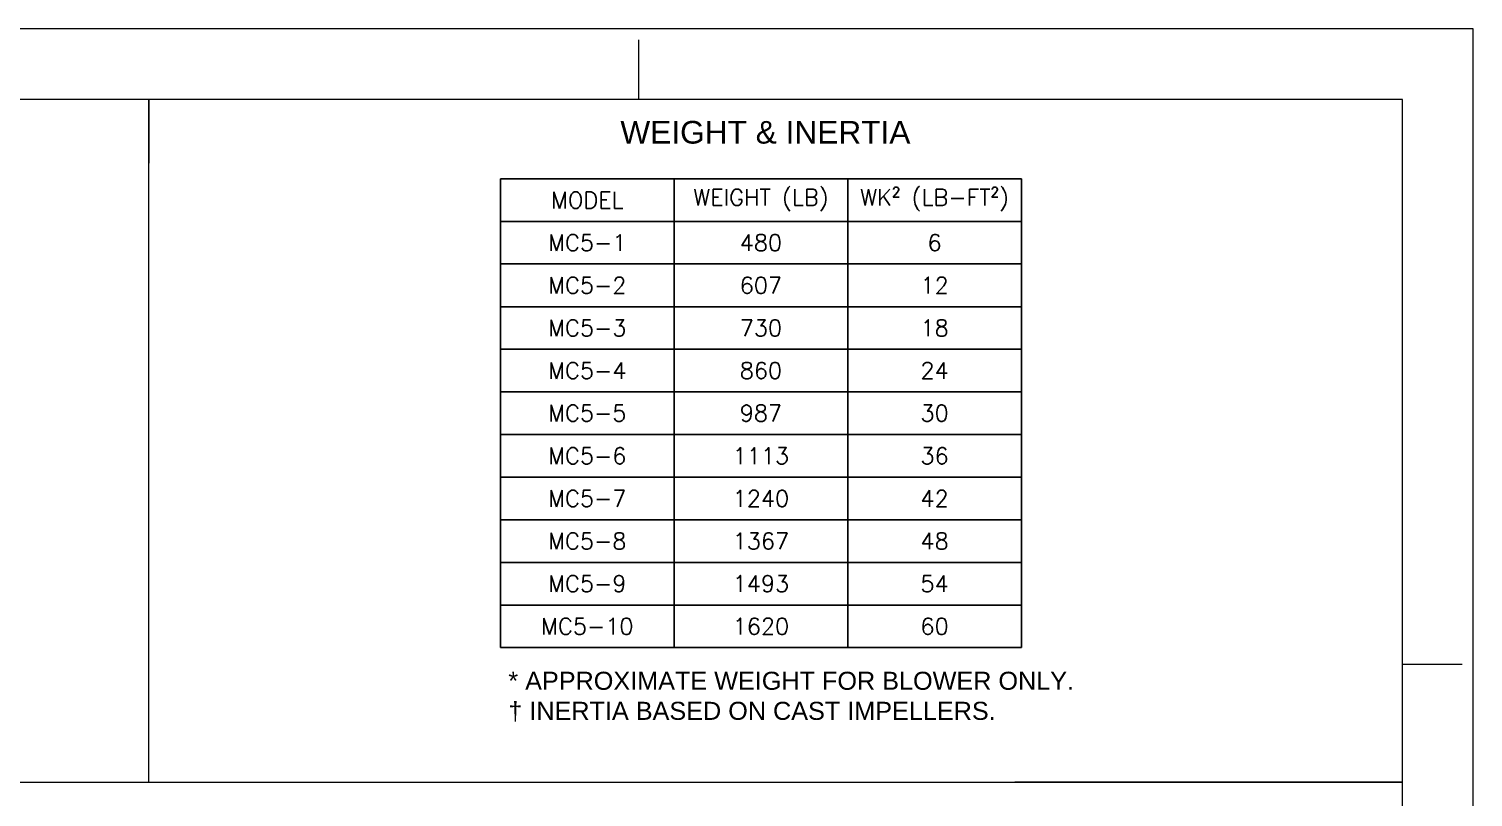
# Model space of a CAD drawing. Header units: inches. Extents: x -48 to 250, y -21 to 207.
# Drawn here: x 120.8 to 249.9, y 138 to 206.8 of the extents above; entities that cross this region are included whole.
import ezdxf
from ezdxf.enums import TextEntityAlignment as Align

# ---------------------------------------------------------------- set-up
doc = ezdxf.new("R2010")
doc.units = ezdxf.units.IN
doc.header["$MEASUREMENT"] = 0
doc.layers.add('Title Block', color=7, linetype='Continuous')
doc.layers.add('TXT', color=7, linetype='Continuous', lineweight=5)
doc.styles.add('ACANSTS', font='romans.shx', dxfattribs={"height": 1})
doc.styles.add('Roman', font='romans')
doc.styles.get("Standard").update_dxf_attribs({"font": 'arial.ttf'})

# ---------------------------------------------------------------- blocks, each defined once
blk = doc.blocks.new('*T18')
at = {"layer": 'Title Block', "color": 0, "linetype": 'ByBlock', "lineweight": -2, "transparency": 16777216}
for p, q in [((0, 0), (46.56, 0)), ((0, 0), (0, -41.93)), ((15.52, 0), (15.52, -41.93)), ((31.04, 0), (31.04, -41.93)), ((46.56, 0), (46.56, -41.93)), ((0, -3.81), (46.56, -3.81)), ((0, -7.62), (46.56, -7.62)), ((0, -11.44), (46.56, -11.44)), ((0, -15.25), (46.56, -15.25)), ((0, -19.06), (46.56, -19.06)), ((0, -22.87), (46.56, -22.87)), ((0, -26.68), (46.56, -26.68)), ((0, -30.49), (46.56, -30.49)), ((0, -34.31), (46.56, -34.31)), ((0, -38.12), (46.56, -38.12)), ((0, -41.93), (46.56, -41.93))]:
    blk.add_line(p, q, dxfattribs=at)
at = {"layer": 'Title Block', "color": 0, "lineweight": 5, "transparency": 16777216, "char_height": 1.47, "width": 14.4564, "attachment_point": 5, "style": 'Roman'}
for s, insert in [('MODEL', (7.76, -1.91)), ('WEIGHT (LB)', (23.28, -1.91)), ('WK² (LB-FT²)', (38.8, -1.91)), ('MC5-1', (7.76, -5.72)), ('480', (23.28, -5.72)), ('6', (38.8, -5.72)), ('MC5-2', (7.76, -9.53)), ('607', (23.28, -9.53)), ('12', (38.8, -9.53)), ('MC5-3', (7.76, -13.34)), ('730', (23.28, -13.34)), ('18', (38.8, -13.34)), ('MC5-4', (7.76, -17.15)), ('860', (23.28, -17.15)), ('24', (38.8, -17.15)), ('MC5-5', (7.76, -20.96)), ('987', (23.28, -20.96)), ('30', (38.8, -20.96)), ('MC5-6', (7.76, -24.78)), ('1113', (23.28, -24.78)), ('36', (38.8, -24.78)), ('MC5-7', (7.76, -28.59)), ('1240', (23.28, -28.59)), ('42', (38.8, -28.59)), ('MC5-8', (7.76, -32.4)), ('1367', (23.28, -32.4)), ('48', (38.8, -32.4)), ('MC5-9', (7.76, -36.21)), ('1493', (23.28, -36.21)), ('54', (38.8, -36.21)), ('MC5-10', (7.76, -40.02)), ('1620', (23.28, -40.02)), ('60', (38.8, -40.02))]:
    blk.add_mtext(s, dxfattribs=dict(at, insert=insert))
blk = doc.blocks.new('LONE STAR BLOWER TITLE BLOCK (SIZE A)')
at = {"layer": 'Title Block', "lineweight": 15}
for p, q in [((23.625, 18), (0, 18)), ((23.625, 0), (23.625, 18)), ((17.719, 17.5), (17.719, 17.922)), ((23.125, 17.5), (0.5, 17.5)), ((23.125, 17.5), (0.5, 17.5)), ((23.125, 0.5), (23.125, 17.5)), ((23.125, 13.5), (23.547, 13.5))]:
    blk.add_line(p, q, dxfattribs=at)
at = {"layer": 'Title Block', "lineweight": 15, "style": 'ACANSTS'}
for tag, p, height in [('DRAWN_BY', (14.369, 2.285), 0.135), ('DRAWN_DATE', (15.515, 2.294), 0.135), ('DRAWING_SUBTITLE', (17.513, 1.977), 0.203), ('CHECKED_BY', (14.391, 1.94), 0.135), ('CHECK_DATE', (15.496, 1.94), 0.135), ('ENGINEER', (14.385, 1.608), 0.135), ('DRAWING_SUBTITLE', (17.511, 1.549), 0.203), ('ENG_DATE', (15.487, 1.603), 0.135), ('MANUFACTURING', (14.381, 1.271), 0.135), ('MFG_DATE', (15.488, 1.27), 0.135), ('CONTROL', (14.381, 0.933), 0.135), ('CONTROL_DATE', (15.488, 0.932), 0.135), ('CAGE_CODE', (17.727, 0.916), 0.135), ('MODEL_FILE_NAME', (8.295, 0.611), 0.135), ('APPROVED_BY', (14.37, 0.568), 0.135), ('APPROVAL_DATE', (15.48, 0.562), 0.135)]:
    blk.add_attdef(tag, p, '', height=height, dxfattribs=at)
at = {"layer": 'Title Block', "lineweight": 15, "style": 'Roman', "flags": 8}
for tag, height, p in [('DWG_NUMBER', 0.281, (18.91, 1.147)), ('SCALE', 0.135, (17.903, 0.704)), ('SHEETNUMBER', 0.135, (21.256, 0.704)), ('TOTA_SHEETS', 0.135, (21.894, 0.702))]:
    blk.add_attdef(tag, text='', height=height, dxfattribs=at).set_placement(p, align=Align.TOP_LEFT)
at = {"layer": 'Title Block', "lineweight": 15, "style": 'ACANSTS'}
blk.add_attdef('REVISION', text='', height=0.135, dxfattribs=at).set_placement((22.849, 0.893), align=Align.CENTER)

msp = doc.modelspace()

# ---------------------------------------------------------------- linework, layer by layer
for p, q in [((131.578, 194.741), (131.578, 200.439)), ((215.387, 139.381), (243.627, 139.381))]:
    msp.add_line(p, q)
at = {"lineweight": 5}
for p, q in [((131.578, 139.381), (131.578, 194.741)), ((-0.993, 139.381), (211.185, 139.381))]:
    msp.add_line(p, q, dxfattribs=at)
msp.add_lwpolyline([(215.387, 139.381), (208.981, 139.381)])

# ---------------------------------------------------------------- block references
at = {"xscale": 12.62788581092365, "yscale": 12.62788581092365, "zscale": 12.62788581092365}
msp.add_blockref('LONE STAR BLOWER TITLE BLOCK (SIZE A)', (-48.393, -20.549), dxfattribs=at)
msp.add_blockref('*T18', (163, 193.345))

# ---------------------------------------------------------------- texts
at = {"lineweight": 5, "insert": (163.702, 149.258), "char_height": 1.6128, "attachment_point": 1}
msp.add_mtext_dynamic_manual_height_columns('* APPROXIMATE WEIGHT FOR BLOWER ONLY.\\P† INERTIA BASED ON CAST IMPELLERS.', width=56.72176, gutter_width=1, heights=[0], dxfattribs=at)
at = {"layer": 'TXT', "color": 18, "lineweight": 5, "true_color": 0x4c0000}
msp.add_text('WEIGHT & INERTIA', height=2.025, dxfattribs=at).set_placement((186.679, 196.493), align=Align.CENTER)

doc.saveas('drawing.dxf')
